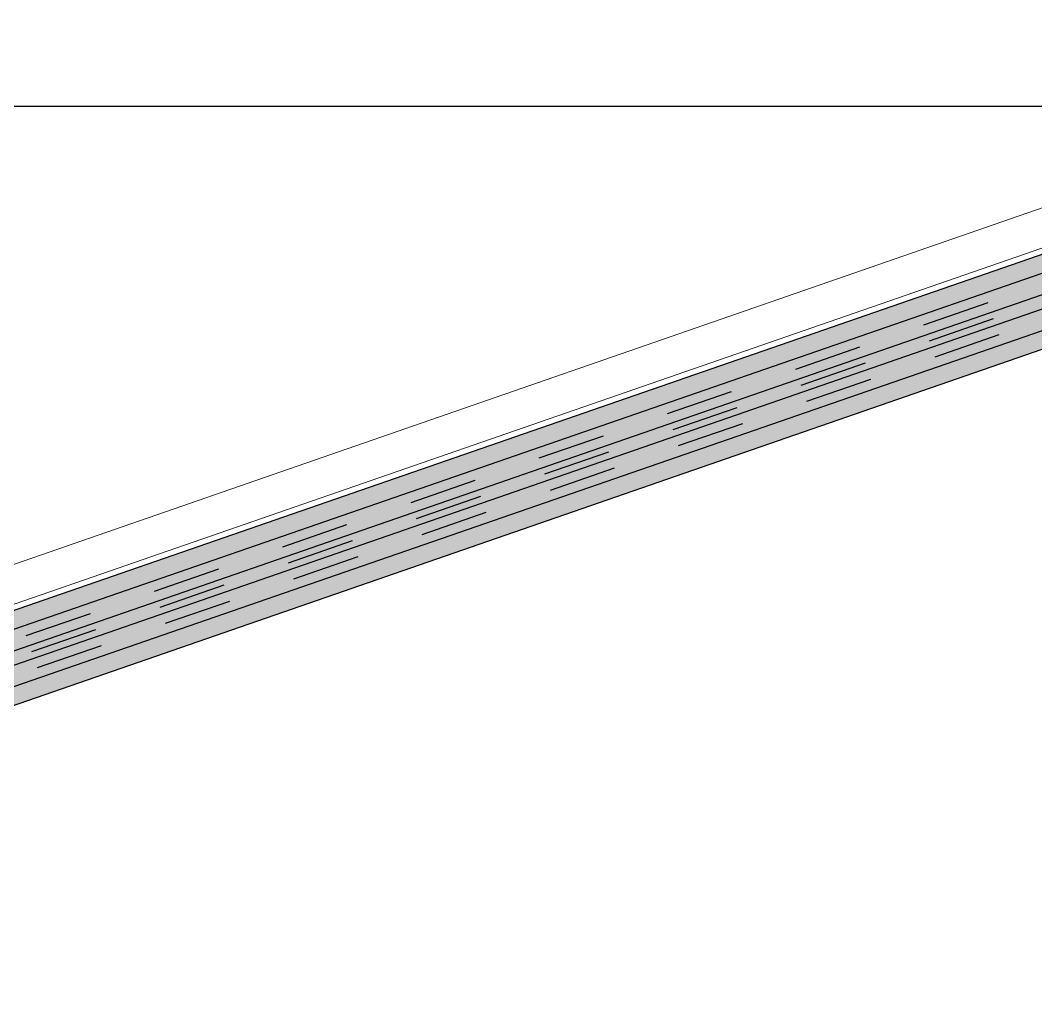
# Model space of a CAD drawing. Header units: millimetres. Extents: x -36 to 64, y 70 to 162.
# Drawn here: x -23.831 to -22.335, y 157.878 to 159.329 of the extents above; entities that cross this region are included whole.
import ezdxf
from ezdxf.enums import TextEntityAlignment as Align

# ---------------------------------------------------------------- set-up
doc = ezdxf.new("R2010")
doc.units = ezdxf.units.MM
doc.header["$LTSCALE"] = 0.02
for name, pattern in [('00 Ground$0$DASHDOT', [25.4, 12.7, -6.35, 0, -6.35]), ('00 Ground$0$DASHDOT2', [12.7, 6.35, -3.175, 0, -3.175]), ('00 Ground$0$HIDDEN', [9.525, 6.35, -3.175])]:
    doc.linetypes.add(name, pattern=pattern)
doc.layers.add('00 Ground$0$A-Panel Exterior', color=3, linetype='Continuous', lineweight=0)
doc.layers.add('00 Ground$0$A-Proyecciones', color=252, linetype='Continuous', lineweight=0)
for name, color, linetype in [('00 Ground$0$E-PERFIL-ALZADO-EJES-GL1', 6, '00 Ground$0$DASHDOT'), ('00 Ground$0$E-PERFIL-ALZADO-GL1', 4, 'Continuous'), ('00 Ground$0$E-PERFIL-ALZADO-TEXTOS-GL1', 6, 'Continuous')]:
    doc.layers.add(name, color=color, linetype=linetype)
doc.styles.add('00 Ground$0$A10', font='arial.ttf', dxfattribs={"height": 0.1})

# ---------------------------------------------------------------- blocks, each defined once
blk = doc.blocks.new('*U326')
at = {"true_color": 0xffffff}
h = blk.add_hatch(color=7, dxfattribs=at)
h.dxf.hatch_style = 1
h.paths.add_polyline_path([(3.8446, 0.066), (3.8446, -0.066), (0, -0.066), (0, 0.066)])
at = {"layer": '00 Ground$0$E-PERFIL-ALZADO-EJES-GL1', "color": 251, "linetype": '00 Ground$0$HIDDEN', "ltscale": 0.05}
for p, q in [((0, 0.025), (3.8446, 0.025)), ((0, -0.025), (3.8446, -0.025))]:
    blk.add_line(p, q, dxfattribs=at)
at = {"layer": '00 Ground$0$E-PERFIL-ALZADO-EJES-GL1', "color": 251, "linetype": '00 Ground$0$DASHDOT2', "ltscale": 0.05}
blk.add_line((0, 0), (3.8446, 0), dxfattribs=at)
at = {"layer": '00 Ground$0$E-PERFIL-ALZADO-GL1', "color": 6, "ltscale": 0.05}
for p, q in [((0, 0.04), (3.8446, 0.04)), ((0, 0.01), (3.8446, 0.01)), ((0, -0.01), (3.8446, -0.01)), ((0, -0.04), (3.8446, -0.04))]:
    blk.add_line(p, q, dxfattribs=at)
at = {"layer": '00 Ground$0$E-PERFIL-ALZADO-GL1', "ltscale": 0.05}
blk.add_lwpolyline([(3.8446, 0.066), (3.8446, -0.066), (0, -0.066), (0, 0.066)], close=True, dxfattribs=at)
at = {"layer": '00 Ground$0$E-PERFIL-ALZADO-TEXTOS-GL1', "style": '00 Ground$0$A10'}
blk.add_attdef('TIPO_BARRA', text='', height=0.1, dxfattribs=at).set_placement((1.9223, 0.1564), align=Align.MIDDLE_CENTER)
blk = doc.blocks.new('00 Ground$0$Pata Arco')
at = {"layer": 'Defpoints'}
blk.add_line((2.7291, 1.3527), (-4.0978, 1.3527), dxfattribs=at)
at = {"xscale": -1, "rotation": 199.0945065458419}
blk.add_blockref('*U326', (-3.9143, 0.0917), dxfattribs=at)
blk = doc.blocks.new('*U540')
at = {"layer": '00 Ground$0$A-Proyecciones'}
blk.add_blockref('00 Ground$0$Pata Arco', (-35.9822, 0), dxfattribs=at)
blk = doc.blocks.new('*U538')
at = {"layer": '00 Ground$0$A-Proyecciones', "color": 0, "linetype": 'ByBlock', "lineweight": -2}
blk.add_blockref('*U540', (0, 73), dxfattribs=at)

msp = doc.modelspace()

# ---------------------------------------------------------------- linework, layer by layer
at = {"layer": '00 Ground$0$A-Panel Exterior', "lineweight": 0}
msp.add_lwpolyline([(-21.5274, 159.2696), (-21.5274, 159.3288), (-25.4281, 157.9769), (-25.3124, 157.9769), (-25.3124, 157.9587)], close=True, dxfattribs=at)

# ---------------------------------------------------------------- block references
at = {"layer": '00 Ground$0$A-Proyecciones', "lineweight": 0}
msp.add_blockref('*U538', (14.7596, 84.8489), dxfattribs=at)

doc.saveas('drawing.dxf')
